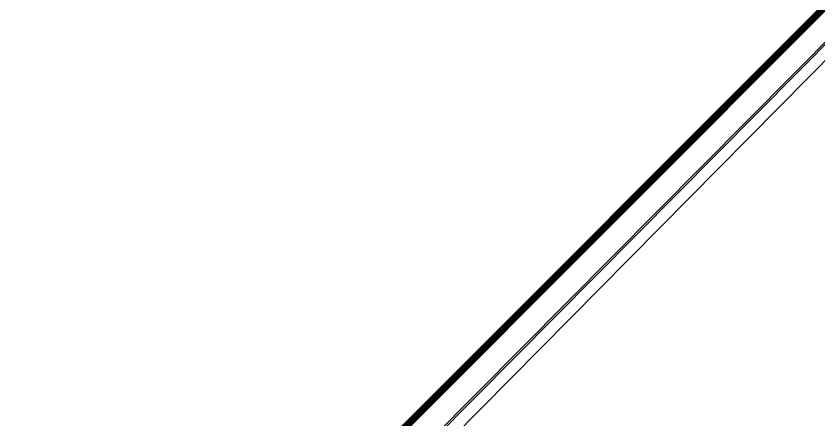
# Model space of a CAD drawing. Header units: inches. Extents: x -11 to 5433, y -4 to 5447.
# Drawn here: x -8 to 670, y 337 to 678 of the extents above; entities that cross this region are included whole.
import ezdxf

# ---------------------------------------------------------------- set-up
doc = ezdxf.new("R2010")
doc.units = ezdxf.units.IN
doc.layers.add('Bottom Solder', color=6, linetype='Continuous')
doc.layers.add('Top Solder', color=216, linetype='Continuous')

# ---------------------------------------------------------------- blocks, each defined once
blk = doc.blocks.new('WQFN_30_EP_2_5_4_5__B_27')
at = {"layer": 'Bottom Solder'}
for p in [(-0.82, 1.9), (0.68, 1.9), (-1.49, 1.66), (0.95, 1.65), (-1.49, -1.94), (1.03, -1.95), (-0.94, -2.49), (0.68, -2.5)]:
    blk.add_line(p, (-5421.19, -5425.69), dxfattribs=at)
blk = doc.blocks.new('TL3340AF160QG_48')
at = {"layer": 'Top Solder'}
for p in [(-1.71, 0.38), (0.77, 1.95)]:
    blk.add_line(p, (-5443.02, 5441.64), dxfattribs=at)
blk = doc.blocks.new('VSON_10_EP_3_3__B_56')
at = {"layer": 'Bottom Solder'}
blk.add_line((0.42, 1.75), (5389.66, 5446.73), dxfattribs=at)
blk = doc.blocks.new('TL3340AF160QG_B_63')
at = {"layer": 'Bottom Solder'}
for p in [(-0.77, 0), (1.53, 0.03)]:
    blk.add_line(p, (5376.18, 5414.85), dxfattribs=at)

msp = doc.modelspace()

# ---------------------------------------------------------------- block references
for name, p, rotation in [('TL3340AF160QG_48', (-8.79, 4.47), 270), ('WQFN_30_EP_2_5_4_5__B_27', (11.67, 21.81), 180)]:
    msp.add_blockref(name, p, dxfattribs=dict(rotation=rotation))
for name, p in [('VSON_10_EP_3_3__B_56', (43.19, 0.77)), ('TL3340AF160QG_B_63', (56.67, 32.65))]:
    msp.add_blockref(name, p)

doc.saveas('drawing.dxf')
